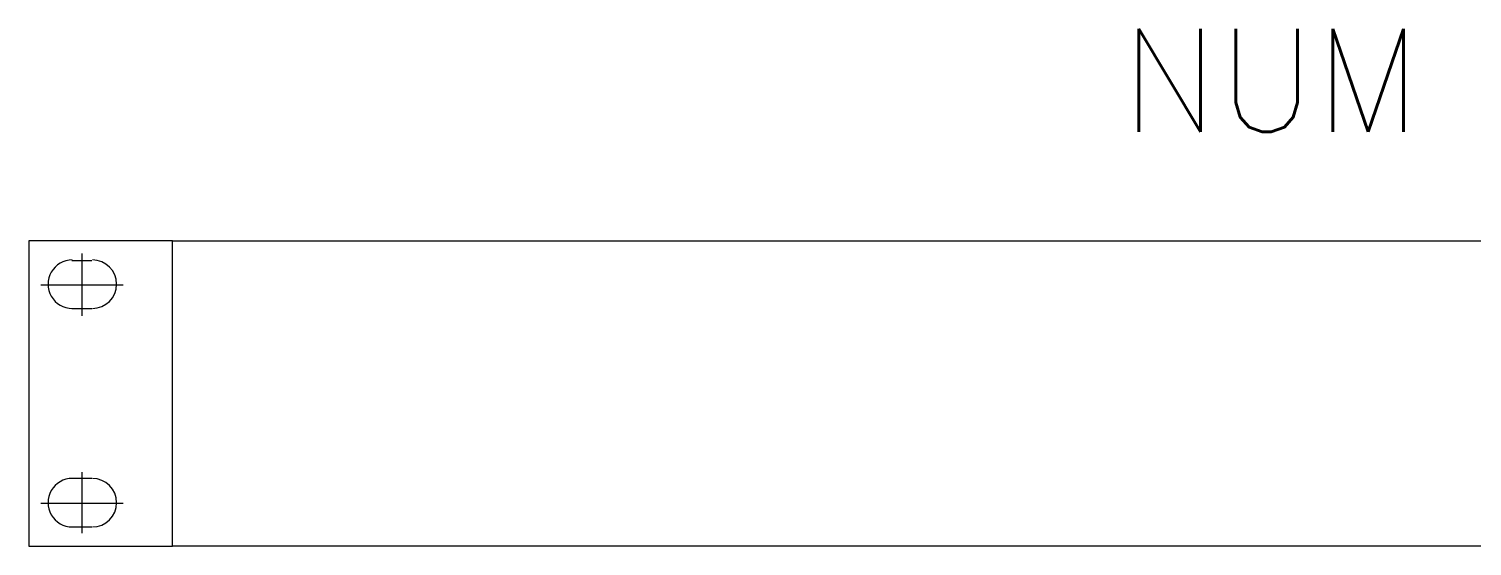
# Model space of a CAD drawing. Header units: millimetres. Extents: x -24 to 24, y -4.4 to 3.5.
# Drawn here: x -24.01 to -2.99, y -4.45 to 3.09 of the extents above; entities that cross this region are included whole.
import ezdxf
from ezdxf.enums import TextEntityAlignment as Align

# ---------------------------------------------------------------- set-up
doc = ezdxf.new("R2010")
doc.units = ezdxf.units.MM
doc.styles.add('STYLE-ROMANS', font='romans.shx')

msp = doc.modelspace()

# ---------------------------------------------------------------- linework, layer by layer
for points in [[(-21.915, 0), (-24.005, 0), (-24.005, -4.446), (-21.915, -4.446)], [(21.915, 0), (21.915, -4.446), (-21.915, -4.446), (-21.915, 0)]]:
    msp.add_lwpolyline(points, close=True)
for points in [[(-23.233, -0.186), (-23.233, -1.091)], [(-23.087, -0.293), (-23.38, -0.293)], [(-23.832, -0.639), (-22.634, -0.639)], [(-23.38, -0.985), (-23.087, -0.985)], [(-23.087, -3.461), (-23.38, -3.461)], [(-23.233, -3.368), (-23.233, -4.259)], [(-23.832, -3.82), (-22.634, -3.82)], [(-23.38, -4.166), (-23.087, -4.166)]]:
    msp.add_lwpolyline(points)
for centre, start, end in [((-23.373, -0.632), 89.9998, 270.0002), ((-23.08, -0.632), 270, 90), ((-23.373, -3.813), 89.9998, 270.0002), ((-23.08, -3.813), 270, 90)]:
    msp.add_arc(centre, 0.353, start, end)

# ---------------------------------------------------------------- texts
at = {"style": 'STYLE-ROMANS'}
msp.add_attdef('NUM', text='NUM', height=1.5, dxfattribs=at).set_placement((-3.728, 2.335), align=Align.MIDDLE_RIGHT)

doc.saveas('drawing.dxf')
